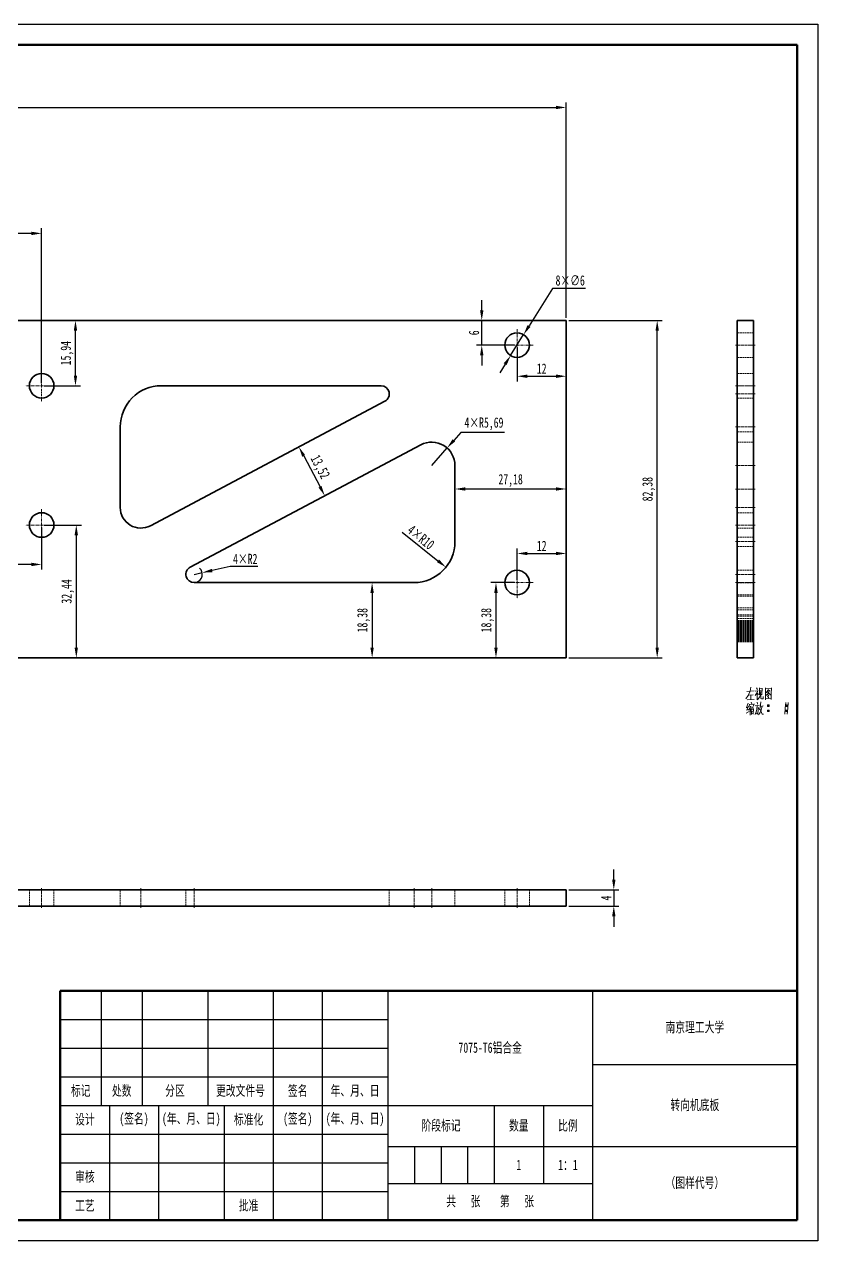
# Model space of a CAD drawing. Header units: millimetres. Extents: x 1050 to 2021, y 766 to 1186.
# Drawn here: x 1276.3 to 1470, y 765.6 to 1062.6 of the extents above; entities that cross this region are included whole.
import ezdxf

# ---------------------------------------------------------------- set-up
doc = ezdxf.new("R2010")
doc.units = ezdxf.units.MM
doc.header["$LTSCALE"] = 0.3
for name, pattern in [('CENTER', [50.8, 31.75, -6.35, 6.35, -6.35]), ('DASHDOT', [18.5, 12, -3, 0.5, -3]), ('DASHED', [19.05, 12.7, -6.35])]:
    doc.linetypes.add(name, pattern=pattern)
for name, color, linetype, lineweight in [('尺寸线', 3, 'Continuous', 25), ('粗实线', 7, 'Continuous', 50), ('细实线', 7, 'Continuous', 25), ('细文本', 7, 'Continuous', 25), ('细点画线', 1, 'CENTER', 25), ('虚线', 2, 'DASHED', 25)]:
    doc.layers.add(name, color=color, linetype=linetype, lineweight=lineweight)
doc.styles.add('NUT Standard', font='simfang.ttf', dxfattribs={"width": 0.7, "height": 2.5})
doc.dimstyles.new('NUT Standard', dxfattribs={"dimtxt": 2.5, "dimasz": 2.5, "dimexe": 1.25, "dimexo": 0.625, "dimtad": 1, "dimtoh": 1, "dimtxsty": 'NUT Standard', "dimcen": 2.5, "dimadec": 0, "dimazin": 0, "dimtfac": 1, "dimtmove": 0, "dimatfit": 3, "dimfxl": 1, "dimarcsym": 0})

# ---------------------------------------------------------------- blocks, each defined once
blk = doc.blocks.new('*D5')
at = {"layer": 'Defpoints', "color": 0, "transparency": 16777216}
for p in [(1398.21, 986.85), (1395.04, 981.76)]:
    blk.add_point(p, dxfattribs=at)
at = {"layer": '尺寸线', "color": 0, "lineweight": -2, "transparency": 16777216}
for p, q in [((1405.23, 998.11), (1399.54, 988.97)), ((1413.31, 998.11), (1405.23, 998.11)), ((1395.04, 981.76), (1398.21, 986.85)), ((1393.71, 979.64), (1392.39, 977.51))]:
    blk.add_line(p, q, dxfattribs=at)
at = {"layer": '尺寸线', "color": 0, "transparency": 16777216}
for points in [[(1399.18, 989.19), (1399.89, 988.75), (1398.21, 986.85)], [(1393.36, 979.86), (1394.07, 979.42), (1395.04, 981.76)]]:
    blk.add_solid(points, dxfattribs=at)
at = {"layer": '尺寸线', "color": 0, "transparency": 16777216, "insert": (1409.59, 1000.07), "char_height": 2.5, "attachment_point": 5, "style": 'NUT Standard'}
blk.add_mtext('8×∅6', dxfattribs=at)
blk = doc.blocks.new('*D6')
at = {"layer": 'Defpoints', "color": 0, "transparency": 16777216}
for p in [(1396.63, 984.3), (1408.63, 984.3), (1408.63, 976.69)]:
    blk.add_point(p, dxfattribs=at)
at = {"layer": '尺寸线', "color": 0, "lineweight": -2, "transparency": 16777216}
for p, q in [((1396.63, 983.68), (1396.63, 975.44)), ((1408.63, 983.68), (1408.63, 975.44)), ((1399.13, 976.69), (1406.13, 976.69))]:
    blk.add_line(p, q, dxfattribs=at)
at = {"layer": '尺寸线', "color": 0, "transparency": 16777216}
for points in [[(1399.13, 977.11), (1399.13, 976.28), (1396.63, 976.69)], [(1406.13, 977.11), (1406.13, 976.28), (1408.63, 976.69)]]:
    blk.add_solid(points, dxfattribs=at)
at = {"layer": '尺寸线', "color": 0, "transparency": 16777216, "insert": (1402.63, 978.57), "char_height": 2.5, "attachment_point": 5, "style": 'NUT Standard'}
blk.add_mtext('12', dxfattribs=at)
blk = doc.blocks.new('*D7')
at = {"layer": 'Defpoints', "color": 0, "transparency": 16777216}
for p in [(1387.99, 990.3), (1396.63, 990.3), (1396.63, 984.3)]:
    blk.add_point(p, dxfattribs=at)
at = {"layer": '尺寸线', "color": 0, "lineweight": -2, "transparency": 16777216}
for p, q in [((1387.99, 992.8), (1387.99, 995.3)), ((1396, 990.3), (1386.74, 990.3)), ((1387.99, 984.3), (1387.99, 990.3)), ((1396, 984.3), (1386.74, 984.3)), ((1387.99, 981.8), (1387.99, 979.3))]:
    blk.add_line(p, q, dxfattribs=at)
at = {"layer": '尺寸线', "color": 0, "transparency": 16777216}
for points in [[(1387.57, 992.8), (1388.4, 992.8), (1387.99, 990.3)], [(1387.57, 981.8), (1388.4, 981.8), (1387.99, 984.3)]]:
    blk.add_solid(points, dxfattribs=at)
at = {"layer": '尺寸线', "color": 0, "transparency": 16777216, "insert": (1386.1, 987.3), "char_height": 2.5, "attachment_point": 5, "rotation": 90, "style": 'NUT Standard'}
blk.add_mtext('6', dxfattribs=at)
blk = doc.blocks.new('*D8')
at = {"layer": 'Defpoints', "color": 0, "transparency": 16777216}
for p in [(1408.63, 933.42), (1396.63, 926.3), (1408.63, 926.3)]:
    blk.add_point(p, dxfattribs=at)
at = {"layer": '尺寸线', "color": 0, "lineweight": -2, "transparency": 16777216}
for p, q in [((1396.63, 926.93), (1396.63, 934.67)), ((1399.13, 933.42), (1406.13, 933.42)), ((1408.63, 926.93), (1408.63, 934.67))]:
    blk.add_line(p, q, dxfattribs=at)
at = {"layer": '尺寸线', "color": 0, "transparency": 16777216}
for points in [[(1399.13, 933.83), (1399.13, 933), (1396.63, 933.42)], [(1406.13, 933.83), (1406.13, 933), (1408.63, 933.42)]]:
    blk.add_solid(points, dxfattribs=at)
at = {"layer": '尺寸线', "color": 0, "transparency": 16777216, "insert": (1402.63, 935.29), "char_height": 2.5, "attachment_point": 5, "style": 'NUT Standard'}
blk.add_mtext('12', dxfattribs=at)
blk = doc.blocks.new('*D9')
at = {"layer": 'Defpoints', "color": 0, "transparency": 16777216}
for p in [(1396.63, 926.3), (1391.46, 907.93), (1396.63, 907.93)]:
    blk.add_point(p, dxfattribs=at)
at = {"layer": '尺寸线', "color": 0, "lineweight": -2, "transparency": 16777216}
for p, q in [((1396, 926.3), (1390.21, 926.3)), ((1391.46, 923.8), (1391.46, 910.43)), ((1396, 907.93), (1390.21, 907.93))]:
    blk.add_line(p, q, dxfattribs=at)
at = {"layer": '尺寸线', "color": 0, "transparency": 16777216}
for points in [[(1391.04, 923.8), (1391.88, 923.8), (1391.46, 926.3)], [(1391.04, 910.43), (1391.88, 910.43), (1391.46, 907.93)]]:
    blk.add_solid(points, dxfattribs=at)
at = {"layer": '尺寸线', "color": 0, "transparency": 16777216, "insert": (1389.39, 917.12), "char_height": 2.5, "attachment_point": 5, "rotation": 90, "style": 'NUT Standard'}
blk.add_mtext('18,38', dxfattribs=at)
blk = doc.blocks.new('*D12')
at = {"layer": 'Defpoints', "color": 0, "transparency": 16777216}
for p in [(1371.45, 936.3), (1379.25, 930.05)]:
    blk.add_point(p, dxfattribs=at)
at = {"layer": '尺寸线', "color": 0, "lineweight": -2, "transparency": 16777216}
blk.add_line((1368.55, 938.62), (1377.3, 931.61), dxfattribs=at)
at = {"layer": '尺寸线', "color": 0, "transparency": 16777216}
blk.add_solid([(1377.56, 931.94), (1377.04, 931.29), (1379.25, 930.05)], dxfattribs=at)
at = {"layer": '尺寸线', "color": 0, "transparency": 16777216, "insert": (1373.13, 937.37), "char_height": 2.5, "attachment_point": 5, "rotation": 321.2847, "style": 'NUT Standard'}
blk.add_mtext('4×R10', dxfattribs=at)
blk = doc.blocks.new('*D13')
at = {"layer": 'Defpoints', "color": 0, "transparency": 16777216}
for p in [(1379.52, 959.17), (1375.76, 954.9)]:
    blk.add_point(p, dxfattribs=at)
at = {"layer": '尺寸线', "color": 0, "lineweight": -2, "transparency": 16777216}
for p, q in [((1382.9, 962.99), (1381.18, 961.04)), ((1393.53, 962.99), (1382.9, 962.99)), ((1375.76, 954.9), (1379.52, 959.17))]:
    blk.add_line(p, q, dxfattribs=at)
at = {"layer": '尺寸线', "color": 0, "transparency": 16777216}
blk.add_solid([(1380.87, 961.32), (1381.49, 960.77), (1379.52, 959.17)], dxfattribs=at)
at = {"layer": '尺寸线', "color": 0, "transparency": 16777216, "insert": (1388.53, 965.06), "char_height": 2.5, "attachment_point": 5, "style": 'NUT Standard'}
blk.add_mtext('4×R5,69', dxfattribs=at)
blk = doc.blocks.new('*D14')
at = {"layer": 'Defpoints', "color": 0, "transparency": 16777216}
for p in [(1317.74, 928.3), (1319.69, 928.73)]:
    blk.add_point(p, dxfattribs=at)
at = {"layer": '尺寸线', "color": 0, "lineweight": -2, "transparency": 16777216}
for p, q in [((1326.52, 930.22), (1322.13, 929.26)), ((1333.29, 930.22), (1326.52, 930.22)), ((1317.74, 928.3), (1319.69, 928.73))]:
    blk.add_line(p, q, dxfattribs=at)
blk.add_arc((1317.74, 928.3), 2, 287.9049, 48.1203, dxfattribs=at)
at = {"layer": '尺寸线', "color": 0, "transparency": 16777216}
blk.add_solid([(1322.04, 929.67), (1322.22, 928.85), (1319.69, 928.73)], dxfattribs=at)
at = {"layer": '尺寸线', "color": 0, "transparency": 16777216, "insert": (1330.22, 932.09), "char_height": 2.5, "attachment_point": 5, "style": 'NUT Standard'}
blk.add_mtext('4×R2', dxfattribs=at)
blk = doc.blocks.new('*D15')
at = {"layer": 'Defpoints', "color": 0, "transparency": 16777216}
for p in [(1337.51, 956.36), (1349.65, 947.5), (1343.84, 944.42)]:
    blk.add_point(p, dxfattribs=at)
at = {"layer": '尺寸线', "color": 0, "lineweight": -2, "transparency": 16777216}
for p, q in [((1338.06, 956.65), (1344.42, 960.03)), ((1344.49, 957.23), (1348.48, 949.7)), ((1344.4, 944.71), (1350.76, 948.08))]:
    blk.add_line(p, q, dxfattribs=at)
at = {"layer": '尺寸线', "color": 0, "transparency": 16777216}
for points in [[(1344.86, 957.43), (1344.12, 957.04), (1343.32, 959.44)], [(1348.85, 949.9), (1348.11, 949.51), (1349.65, 947.5)]]:
    blk.add_solid(points, dxfattribs=at)
at = {"layer": '尺寸线', "color": 0, "transparency": 16777216, "insert": (1348.31, 954.44), "char_height": 2.5, "attachment_point": 5, "rotation": 297.9442, "style": 'NUT Standard'}
blk.add_mtext('13,52', dxfattribs=at)
blk = doc.blocks.new('*D22')
at = {"layer": 'Defpoints', "color": 0, "transparency": 16777216}
for p in [(1347.12, 926.3), (1347.12, 907.93), (1361.21, 907.93)]:
    blk.add_point(p, dxfattribs=at)
at = {"layer": '尺寸线', "color": 0, "lineweight": -2, "transparency": 16777216}
for p, q in [((1347.74, 926.3), (1362.46, 926.3)), ((1361.21, 923.8), (1361.21, 910.43)), ((1347.74, 907.93), (1362.46, 907.93))]:
    blk.add_line(p, q, dxfattribs=at)
at = {"layer": '尺寸线', "color": 0, "transparency": 16777216}
for points in [[(1360.79, 923.8), (1361.62, 923.8), (1361.21, 926.3)], [(1360.79, 910.43), (1361.62, 910.43), (1361.21, 907.93)]]:
    blk.add_solid(points, dxfattribs=at)
at = {"layer": '尺寸线', "color": 0, "transparency": 16777216, "insert": (1359.14, 917.12), "char_height": 2.5, "attachment_point": 5, "rotation": 90, "style": 'NUT Standard'}
blk.add_mtext('18,38', dxfattribs=at)
blk = doc.blocks.new('*D23')
at = {"layer": 'Defpoints', "color": 0, "transparency": 16777216}
for p in [(1408.63, 949.16), (1381.45, 944.4), (1408.63, 944.4)]:
    blk.add_point(p, dxfattribs=at)
at = {"layer": '尺寸线', "color": 0, "lineweight": -2, "transparency": 16777216}
for p, q in [((1381.45, 945.03), (1381.45, 950.41)), ((1408.63, 945.03), (1408.63, 950.41)), ((1383.95, 949.16), (1406.13, 949.16))]:
    blk.add_line(p, q, dxfattribs=at)
at = {"layer": '尺寸线', "color": 0, "transparency": 16777216}
for points in [[(1383.95, 949.58), (1383.95, 948.75), (1381.45, 949.16)], [(1406.13, 949.58), (1406.13, 948.75), (1408.63, 949.16)]]:
    blk.add_solid(points, dxfattribs=at)
at = {"layer": '尺寸线', "color": 0, "transparency": 16777216, "insert": (1395.04, 951.23), "char_height": 2.5, "attachment_point": 5, "style": 'NUT Standard'}
blk.add_mtext('27,18', dxfattribs=at)
blk = doc.blocks.new('*D31')
at = {"layer": 'Defpoints', "color": 0, "transparency": 16777216}
for p in [(1248.63, 1011.57), (1248.63, 974.36), (1280.49, 974.36)]:
    blk.add_point(p, dxfattribs=at)
at = {"layer": '尺寸线', "color": 0, "lineweight": -2, "transparency": 16777216}
for p, q in [((1248.63, 974.99), (1248.63, 1012.82)), ((1280.49, 974.99), (1280.49, 1012.82)), ((1277.99, 1011.57), (1251.13, 1011.57))]:
    blk.add_line(p, q, dxfattribs=at)
at = {"layer": '尺寸线', "color": 0, "transparency": 16777216}
for points in [[(1251.13, 1011.98), (1251.13, 1011.15), (1248.63, 1011.57)], [(1277.99, 1011.98), (1277.99, 1011.15), (1280.49, 1011.57)]]:
    blk.add_solid(points, dxfattribs=at)
at = {"layer": '尺寸线', "color": 0, "transparency": 16777216, "insert": (1263.2, 1013.63), "char_height": 2.5, "attachment_point": 5, "style": 'NUT Standard'}
blk.add_mtext('31,86', dxfattribs=at)
blk = doc.blocks.new('*D32')
at = {"layer": 'Defpoints', "color": 0, "transparency": 16777216}
for p in [(1280.49, 990.3), (1288.75, 990.3), (1280.49, 974.36)]:
    blk.add_point(p, dxfattribs=at)
at = {"layer": '尺寸线', "color": 0, "lineweight": -2, "transparency": 16777216}
for p, q in [((1281.11, 990.3), (1290, 990.3)), ((1288.75, 976.86), (1288.75, 987.8)), ((1281.11, 974.36), (1290, 974.36))]:
    blk.add_line(p, q, dxfattribs=at)
at = {"layer": '尺寸线', "color": 0, "transparency": 16777216}
for points in [[(1288.34, 987.8), (1289.17, 987.8), (1288.75, 990.3)], [(1288.34, 976.86), (1289.17, 976.86), (1288.75, 974.36)]]:
    blk.add_solid(points, dxfattribs=at)
at = {"layer": '尺寸线', "color": 0, "transparency": 16777216, "insert": (1286.69, 982.33), "char_height": 2.5, "attachment_point": 5, "rotation": 90, "style": 'NUT Standard'}
blk.add_mtext('15,94', dxfattribs=at)
blk = doc.blocks.new('*D33')
at = {"layer": 'Defpoints', "color": 0, "transparency": 16777216}
for p in [(1280.49, 940.36), (1280.49, 907.93), (1288.95, 907.93)]:
    blk.add_point(p, dxfattribs=at)
at = {"layer": '尺寸线', "color": 0, "lineweight": -2, "transparency": 16777216}
for p, q in [((1281.11, 940.36), (1290.2, 940.36)), ((1288.95, 937.86), (1288.95, 910.43)), ((1281.11, 907.93), (1290.2, 907.93))]:
    blk.add_line(p, q, dxfattribs=at)
at = {"layer": '尺寸线', "color": 0, "transparency": 16777216}
for points in [[(1288.53, 937.86), (1289.36, 937.86), (1288.95, 940.36)], [(1288.53, 910.43), (1289.36, 910.43), (1288.95, 907.93)]]:
    blk.add_solid(points, dxfattribs=at)
at = {"layer": '尺寸线', "color": 0, "transparency": 16777216, "insert": (1286.88, 924.15), "char_height": 2.5, "attachment_point": 5, "rotation": 90, "style": 'NUT Standard'}
blk.add_mtext('32,44', dxfattribs=at)
blk = doc.blocks.new('*D34')
at = {"layer": 'Defpoints', "color": 0, "transparency": 16777216}
for p in [(1248.63, 940.36), (1280.49, 940.36), (1248.63, 930.74)]:
    blk.add_point(p, dxfattribs=at)
at = {"layer": '尺寸线', "color": 0, "lineweight": -2, "transparency": 16777216}
for p, q in [((1248.63, 939.74), (1248.63, 929.49)), ((1280.49, 939.74), (1280.49, 929.49)), ((1277.99, 930.74), (1251.13, 930.74))]:
    blk.add_line(p, q, dxfattribs=at)
at = {"layer": '尺寸线', "color": 0, "transparency": 16777216}
for points in [[(1251.13, 931.16), (1251.13, 930.32), (1248.63, 930.74)], [(1277.99, 931.16), (1277.99, 930.32), (1280.49, 930.74)]]:
    blk.add_solid(points, dxfattribs=at)
at = {"layer": '尺寸线', "color": 0, "transparency": 16777216, "insert": (1264.56, 932.81), "char_height": 2.5, "attachment_point": 5, "style": 'NUT Standard'}
blk.add_mtext('31,86', dxfattribs=at)
blk = doc.blocks.new('*D36')
at = {"layer": 'Defpoints', "color": 0, "transparency": 16777216}
for p in [(1408.63, 851.28), (1408.63, 847.28), (1420.24, 847.28)]:
    blk.add_point(p, dxfattribs=at)
at = {"layer": '尺寸线', "color": 0, "lineweight": -2, "transparency": 16777216}
for p, q in [((1420.24, 853.78), (1420.24, 856.28)), ((1409.25, 851.28), (1421.49, 851.28)), ((1420.24, 851.28), (1420.24, 847.28)), ((1409.25, 847.28), (1421.49, 847.28)), ((1420.24, 844.78), (1420.24, 842.28))]:
    blk.add_line(p, q, dxfattribs=at)
at = {"layer": '尺寸线', "color": 0, "transparency": 16777216}
for points in [[(1419.83, 853.78), (1420.66, 853.78), (1420.24, 851.28)], [(1419.83, 844.78), (1420.66, 844.78), (1420.24, 847.28)]]:
    blk.add_solid(points, dxfattribs=at)
at = {"layer": '尺寸线', "color": 0, "transparency": 16777216, "insert": (1418.37, 849.28), "char_height": 2.5, "attachment_point": 5, "rotation": 90, "style": 'NUT Standard'}
blk.add_mtext('4', dxfattribs=at)
blk = doc.blocks.new('*D37')
at = {"layer": 'Defpoints', "color": 0, "transparency": 16777216}
for p in [(1408.63, 990.3), (1430.84, 990.3), (1408.63, 907.93)]:
    blk.add_point(p, dxfattribs=at)
at = {"layer": '尺寸线', "color": 0, "lineweight": -2, "transparency": 16777216}
for p, q in [((1409.25, 990.3), (1432.09, 990.3)), ((1430.84, 910.43), (1430.84, 987.8)), ((1409.25, 907.93), (1432.09, 907.93))]:
    blk.add_line(p, q, dxfattribs=at)
at = {"layer": '尺寸线', "color": 0, "transparency": 16777216}
for points in [[(1430.43, 987.8), (1431.26, 987.8), (1430.84, 990.3)], [(1430.43, 910.43), (1431.26, 910.43), (1430.84, 907.93)]]:
    blk.add_solid(points, dxfattribs=at)
at = {"layer": '尺寸线', "color": 0, "transparency": 16777216, "insert": (1428.78, 949.12), "char_height": 2.5, "attachment_point": 5, "rotation": 90, "style": 'NUT Standard'}
blk.add_mtext('82,38', dxfattribs=at)
blk = doc.blocks.new('*D38')
at = {"layer": 'Defpoints', "color": 0, "transparency": 16777216}
for p in [(1408.63, 1042.32), (1088.63, 990.3), (1408.63, 990.3)]:
    blk.add_point(p, dxfattribs=at)
at = {"layer": '尺寸线', "color": 0, "lineweight": -2, "transparency": 16777216}
for p, q in [((1088.63, 990.93), (1088.63, 1043.57)), ((1408.63, 990.93), (1408.63, 1043.57)), ((1091.13, 1042.32), (1406.13, 1042.32))]:
    blk.add_line(p, q, dxfattribs=at)
at = {"layer": '尺寸线', "color": 0, "transparency": 16777216}
for points in [[(1091.13, 1042.73), (1091.13, 1041.9), (1088.63, 1042.32)], [(1406.13, 1042.73), (1406.13, 1041.9), (1408.63, 1042.32)]]:
    blk.add_solid(points, dxfattribs=at)
at = {"layer": '尺寸线', "color": 0, "transparency": 16777216, "insert": (1248.63, 1044.21), "char_height": 2.5, "attachment_point": 5, "style": 'NUT Standard'}
blk.add_mtext('320', dxfattribs=at)

msp = doc.modelspace()

# ---------------------------------------------------------------- linework, layer by layer
for p, q in [((1050.042, 1062.619), (1470.042, 1062.619)), ((1470.042, 1062.619), (1470.042, 765.619)), ((1470.042, 765.619), (1050.042, 765.619))]:
    msp.add_line(p, q)
at = {"color": 7, "lineweight": 35}
for p, q in [((1088.625, 990.303), (1408.625, 990.303)), ((1408.625, 990.303), (1408.625, 907.928)), ((1450.368, 907.928), (1450.368, 990.303)), ((1454.368, 990.303), (1450.368, 990.303)), ((1454.368, 907.928), (1454.368, 990.303)), ((1363.411, 974.364), (1309.698, 974.364)), ((1364.348, 970.597), (1307.041, 940.198)), ((1299.698, 944.615), (1299.698, 964.364)), ((1316.799, 930.069), (1373.089, 959.929)), ((1381.449, 954.901), (1381.449, 936.303)), ((1317.736, 926.303), (1371.449, 926.303)), ((1408.625, 907.928), (1088.625, 907.928)), ((1454.368, 907.928), (1450.368, 907.928)), ((1088.625, 851.282), (1408.625, 851.282)), ((1408.625, 847.282), (1408.625, 851.282)), ((1088.625, 847.282), (1408.625, 847.282))]:
    msp.add_line(p, q, dxfattribs=at)
at = {"color": 7, "linetype": 'DASHED', "lineweight": 13, "ltscale": 0.1}
msp.add_line((1454.368, 929.303), (1450.368, 929.303), dxfattribs=at)
at = {"color": 7, "lineweight": 13}
for points in [[(1453.733, 900.753), (1453.523, 899.808)], [(1455.413, 899.983), (1455.238, 899.493), (1454.748, 898.758)], [(1455.063, 900.648), (1455.343, 900.228)], [(1455.833, 900.613), (1455.833, 898.933)], [(1456.498, 900.438), (1455.833, 900.368)], [(1456.148, 900.018), (1456.043, 898.968)], [(1456.428, 898.863), (1456.498, 900.543)], [(1457.268, 900.648), (1457.268, 899.178), (1457.268, 897.673)], [(1457.268, 900.613), (1457.268, 899.213), (1457.268, 897.813)], [(1458.738, 900.473), (1457.268, 900.333)], [(1458.038, 900.193), (1457.478, 899.388)], [(1457.828, 899.843), (1458.283, 899.913)], [(1458.038, 899.423), (1458.388, 900.053)], [(1458.703, 897.848), (1458.703, 899.213), (1458.738, 900.613)], [(1453.068, 898.758), (1452.508, 897.883)], [(1452.718, 899.738), (1454.538, 899.878)], [(1452.823, 897.638), (1454.538, 897.743)], [(1453.523, 899.808), (1453.068, 898.758)], [(1453.208, 898.828), (1454.293, 898.933)], [(1453.733, 898.863), (1453.698, 897.673)], [(1453.803, 897.078), (1453.978, 896.693)], [(1454.783, 899.773), (1455.343, 899.843)], [(1455.238, 899.493), (1455.238, 897.708)], [(1455.238, 899.318), (1455.553, 899.003)], [(1455.273, 897.148), (1455.378, 896.588)], [(1455.343, 897.708), (1455.623, 897.988)], [(1455.623, 897.988), (1455.868, 898.338)], [(1456.043, 898.968), (1455.868, 898.338)], [(1456.183, 897.183), (1456.113, 896.448)], [(1456.183, 897.988), (1456.183, 899.073)], [(1456.323, 897.883), (1456.183, 897.988)], [(1456.743, 897.883), (1456.323, 897.883)], [(1456.743, 898.513), (1456.743, 897.883)], [(1457.268, 897.918), (1458.633, 898.023)], [(1457.338, 898.723), (1457.828, 899.143)], [(1457.793, 899.633), (1458.493, 898.898)], [(1457.793, 898.548), (1458.143, 898.163)], [(1457.828, 899.143), (1458.038, 899.423)], [(1457.898, 898.933), (1458.143, 898.653)], [(1458.493, 898.898), (1458.668, 898.933)], [(1458.703, 897.743), (1458.703, 897.848), (1458.633, 898.023)], [(1462.238, 897.008), (1462.133, 895.608), (1462.028, 894.208)], [(1462.833, 897.008), (1462.728, 895.608), (1462.623, 894.208)], [(1452.578, 894.453), (1453.278, 894.838)], [(1453.033, 895.888), (1452.613, 895.748)], [(1453.103, 896.903), (1452.648, 895.818)], [(1452.683, 895.118), (1453.208, 895.293)], [(1453.173, 896.133), (1452.718, 895.118)], [(1453.488, 895.608), (1453.173, 895.118)], [(1453.418, 896.588), (1453.313, 896.028)], [(1453.418, 896.448), (1454.468, 896.588)], [(1453.663, 896.168), (1453.488, 895.608)], [(1453.523, 895.678), (1453.523, 893.963)], [(1453.733, 895.888), (1454.433, 895.993)], [(1453.803, 895.468), (1453.838, 894.068)], [(1453.803, 895.363), (1454.328, 895.433)], [(1453.838, 894.803), (1454.223, 894.873)], [(1454.293, 894.313), (1453.873, 894.243)], [(1454.048, 895.923), (1453.978, 895.363)], [(1454.363, 895.538), (1454.293, 894.138)], [(1454.503, 896.693), (1454.363, 896.238)], [(1455.273, 896.308), (1455.168, 895.398), (1455.063, 894.978), (1454.748, 894.103)], [(1454.783, 896.238), (1455.833, 896.378)], [(1455.588, 895.818), (1455.483, 894.978), (1455.343, 894.138), (1455.133, 894.418)], [(1455.203, 895.643), (1455.588, 895.713)], [(1455.973, 894.558), (1455.588, 894.033)], [(1455.973, 895.818), (1455.798, 895.258)], [(1455.903, 895.573), (1456.463, 894.138)], [(1456.113, 896.448), (1455.973, 895.818)], [(1456.253, 895.188), (1455.973, 894.558)], [(1456.043, 896.063), (1456.743, 896.203)], [(1456.463, 896.133), (1456.253, 895.188)], [(1456.463, 894.138), (1456.778, 894.138)], [(1457.793, 896.273), (1458.178, 896.273)], [(1457.793, 895.013), (1458.178, 895.013)], [(1457.828, 896.378), (1458.143, 896.378)], [(1457.828, 896.133), (1458.143, 896.133)], [(1457.828, 895.118), (1458.143, 895.118)], [(1457.828, 894.873), (1458.143, 894.873)], [(1462.238, 896.273), (1462.623, 896.273)], [(1462.238, 895.013), (1462.623, 895.013)], [(1462.273, 896.378), (1462.588, 896.378)], [(1462.273, 896.133), (1462.588, 896.133)], [(1462.273, 895.118), (1462.588, 895.118)], [(1462.273, 894.873), (1462.588, 894.873)]]:
    msp.add_lwpolyline(points, dxfattribs=at)
for points in [[(1457.898, 896.063), (1458.073, 896.063), (1458.178, 896.168), (1458.178, 896.343), (1458.073, 896.448), (1457.898, 896.448), (1457.793, 896.343), (1457.793, 896.168)], [(1457.898, 894.803), (1458.073, 894.803), (1458.178, 894.908), (1458.178, 895.083), (1458.073, 895.188), (1457.898, 895.188), (1457.793, 895.083), (1457.793, 894.908)], [(1462.343, 896.063), (1462.518, 896.063), (1462.623, 896.168), (1462.623, 896.343), (1462.518, 896.448), (1462.343, 896.448), (1462.238, 896.343), (1462.238, 896.168)], [(1462.343, 894.803), (1462.518, 894.803), (1462.623, 894.908), (1462.623, 895.083), (1462.518, 895.188), (1462.343, 895.188), (1462.238, 895.083), (1462.238, 894.908)]]:
    msp.add_lwpolyline(points, close=True, dxfattribs=at)
at = {"color": 7, "lineweight": 35}
for centre in [(1396.625, 984.303), (1280.489, 974.364), (1280.489, 940.364), (1396.625, 926.303)]:
    msp.add_circle(centre, 3, dxfattribs=at)
for centre, radius, start, end in [((1309.698, 964.364), 10, 90, 180.00001), ((1363.411, 972.364), 2, 297.94417, 90), ((1375.757, 954.901), 5.692, 0, 117.94417), ((1304.698, 944.615), 5, 180.00001, 297.94417), ((1371.449, 936.303), 10, 270, 0), ((1317.736, 928.303), 2, 117.94417, 270)]:
    msp.add_arc(centre, radius, start, end, dxfattribs=at)
at = {"layer": '粗实线'}
for p, q in [((1075.042, 1057.619), (1465.042, 1057.619)), ((1465.042, 1057.619), (1465.042, 770.619)), ((1285.042, 826.619), (1465.042, 826.619)), ((1285.042, 770.619), (1285.042, 826.619)), ((1465.042, 770.619), (1075.042, 770.619)), ((1285.042, 770.619), (1465.042, 770.619))]:
    msp.add_line(p, q, dxfattribs=at)
at = {"layer": '细实线'}
for p, q in [((1295.042, 826.619), (1295.042, 798.619)), ((1305.042, 826.619), (1305.042, 798.619)), ((1321.042, 826.619), (1321.042, 798.619)), ((1337.042, 826.619), (1337.042, 798.619)), ((1349.042, 826.619), (1349.042, 798.619)), ((1365.042, 826.619), (1365.042, 770.619)), ((1415.042, 826.619), (1415.042, 770.619)), ((1285.042, 819.619), (1365.042, 819.619)), ((1285.042, 812.619), (1365.042, 812.619)), ((1415.042, 808.619), (1465.042, 808.619)), ((1285.042, 805.619), (1365.042, 805.619)), ((1285.042, 798.619), (1415.042, 798.619)), ((1297.042, 798.619), (1297.042, 770.619)), ((1309.042, 798.619), (1309.042, 770.619)), ((1325.042, 798.619), (1325.042, 770.619)), ((1337.042, 798.619), (1337.042, 770.619)), ((1349.042, 798.619), (1349.042, 770.619)), ((1391.042, 798.619), (1391.042, 779.619)), ((1403.042, 798.619), (1403.042, 779.619)), ((1285.042, 791.619), (1365.042, 791.619)), ((1365.042, 788.619), (1465.042, 788.619)), ((1371.542, 788.619), (1371.542, 779.619)), ((1378.042, 788.619), (1378.042, 779.619)), ((1384.542, 788.619), (1384.542, 779.619)), ((1285.042, 784.619), (1365.042, 784.619)), ((1365.042, 779.619), (1415.042, 779.619)), ((1285.042, 777.619), (1365.042, 777.619))]:
    msp.add_line(p, q, dxfattribs=at)
at = {"layer": '细点画线', "linetype": 'DASHDOT', "lineweight": 13, "ltscale": 0.195}
for p, q in [((1396.625, 988.203), (1396.625, 980.403)), ((1400.525, 984.303), (1392.725, 984.303)), ((1280.489, 978.264), (1280.489, 970.464)), ((1284.389, 974.364), (1276.589, 974.364)), ((1280.489, 944.264), (1280.489, 936.464)), ((1284.389, 940.364), (1276.589, 940.364)), ((1396.625, 930.203), (1396.625, 922.403)), ((1400.525, 926.303), (1392.725, 926.303))]:
    msp.add_line(p, q, dxfattribs=at)
at = {"layer": '细点画线', "linetype": 'DASHDOT', "lineweight": 13, "ltscale": 0.12}
for p, q in [((1449.968, 984.303), (1454.768, 984.303)), ((1449.968, 974.364), (1454.768, 974.364)), ((1449.968, 972.364), (1454.768, 972.364)), ((1449.968, 964.364), (1454.768, 964.364)), ((1449.968, 954.901), (1454.768, 954.901)), ((1449.968, 949.115), (1454.768, 949.115)), ((1449.968, 944.615), (1454.768, 944.615)), ((1449.968, 940.364), (1454.768, 940.364)), ((1449.968, 936.303), (1454.768, 936.303)), ((1449.968, 928.303), (1454.768, 928.303)), ((1449.968, 926.303), (1454.768, 926.303))]:
    msp.add_line(p, q, dxfattribs=at)
at = {"layer": '细点画线', "linetype": 'DASHDOT', "lineweight": 13, "ltscale": 0.120015}
for p, q in [((1280.489, 851.682), (1280.489, 846.881)), ((1304.698, 851.682), (1304.698, 846.881)), ((1317.736, 851.682), (1317.736, 846.881)), ((1371.449, 851.682), (1371.449, 846.881)), ((1375.757, 851.682), (1375.757, 846.881)), ((1396.625, 851.682), (1396.625, 846.881))]:
    msp.add_line(p, q, dxfattribs=at)
at = {"layer": '虚线', "linetype": 'DASHED', "lineweight": 13, "ltscale": 0.1}
for p, q in [((1454.368, 987.303), (1450.368, 987.303)), ((1454.368, 987.303), (1450.368, 987.303)), ((1454.368, 981.303), (1450.368, 981.303)), ((1454.368, 981.303), (1450.368, 981.303)), ((1454.368, 977.364), (1450.368, 977.364)), ((1454.368, 977.364), (1450.368, 977.364)), ((1454.368, 974.364), (1450.368, 974.364)), ((1454.368, 971.364), (1450.368, 971.364)), ((1454.368, 971.364), (1450.368, 971.364)), ((1454.368, 963.115), (1450.368, 963.115)), ((1450.368, 960.593), (1454.368, 960.593)), ((1450.368, 960.593), (1454.368, 960.593)), ((1454.368, 943.364), (1450.368, 943.364)), ((1454.368, 943.364), (1450.368, 943.364)), ((1450.368, 939.615), (1454.368, 939.615)), ((1450.368, 939.615), (1454.368, 939.615)), ((1454.368, 937.364), (1450.368, 937.364)), ((1454.368, 937.364), (1450.368, 937.364)), ((1454.368, 935.115), (1450.368, 935.115)), ((1454.368, 929.303), (1450.368, 929.303)), ((1454.368, 926.303), (1450.368, 926.303)), ((1454.368, 926.213), (1450.368, 926.213)), ((1454.368, 923.303), (1450.368, 923.303)), ((1454.368, 923.303), (1450.368, 923.303)), ((1454.368, 923.015), (1450.368, 923.015)), ((1454.368, 920.162), (1450.368, 920.162)), ((1454.368, 919.648), (1450.368, 919.648)), ((1454.368, 918.422), (1450.368, 918.422)), ((1454.368, 918.138), (1450.368, 918.138)), ((1454.368, 917.52), (1450.368, 917.52)), ((1454.368, 917.027), (1450.368, 917.027)), ((1454.368, 916.919), (1450.368, 916.919)), ((1454.368, 916.659), (1450.368, 916.659)), ((1454.368, 916.471), (1450.368, 916.471)), ((1454.368, 916.356), (1450.368, 916.356)), ((1454.368, 916.354), (1450.368, 916.354)), ((1454.368, 916.323), (1450.368, 916.323)), ((1454.368, 916.306), (1450.368, 916.306)), ((1454.368, 916.22), (1450.368, 916.22)), ((1454.368, 916.182), (1450.368, 916.182)), ((1454.368, 916.09), (1450.368, 916.09)), ((1454.368, 916.047), (1450.368, 916.047)), ((1454.368, 915.968), (1450.368, 915.968)), ((1454.368, 915.966), (1450.368, 915.966)), ((1454.368, 915.919), (1450.368, 915.919)), ((1454.368, 915.848), (1450.368, 915.848)), ((1454.368, 915.825), (1450.368, 915.825)), ((1454.368, 915.797), (1450.368, 915.797)), ((1454.368, 915.736), (1450.368, 915.736)), ((1454.368, 915.682), (1450.368, 915.682)), ((1454.368, 915.644), (1450.368, 915.644)), ((1454.368, 915.629), (1450.368, 915.629)), ((1454.368, 915.573), (1450.368, 915.573)), ((1454.368, 915.528), (1450.368, 915.528)), ((1454.368, 915.471), (1450.368, 915.471)), ((1454.368, 915.433), (1450.368, 915.433)), ((1454.368, 915.375), (1450.368, 915.375)), ((1454.368, 915.343), (1450.368, 915.343)), ((1454.368, 915.336), (1450.368, 915.336)), ((1454.368, 915.332), (1450.368, 915.332)), ((1454.368, 915.286), (1450.368, 915.286)), ((1454.368, 915.26), (1450.368, 915.26)), ((1454.368, 915.204), (1450.368, 915.204)), ((1454.368, 915.183), (1450.368, 915.183)), ((1454.368, 915.131), (1450.368, 915.131)), ((1454.368, 915.114), (1450.368, 915.114)), ((1454.368, 915.067), (1450.368, 915.067)), ((1454.368, 915.054), (1450.368, 915.054)), ((1454.368, 915.042), (1450.368, 915.042)), ((1454.368, 915.011), (1450.368, 915.011)), ((1454.368, 915.001), (1450.368, 915.001)), ((1454.368, 914.963), (1450.368, 914.963)), ((1454.368, 914.957), (1450.368, 914.957)), ((1454.368, 914.925), (1450.368, 914.925)), ((1454.368, 914.921), (1450.368, 914.921)), ((1454.368, 914.895), (1450.368, 914.895)), ((1454.368, 914.892), (1450.368, 914.892)), ((1454.368, 914.874), (1450.368, 914.874)), ((1454.368, 914.873), (1450.368, 914.873)), ((1454.368, 914.872), (1450.368, 914.872)), ((1454.368, 914.86), (1450.368, 914.86)), ((1454.368, 914.86), (1450.368, 914.86)), ((1454.368, 914.856), (1450.368, 914.856)), ((1454.368, 914.764), (1450.368, 914.764)), ((1454.368, 914.5), (1450.368, 914.5)), ((1454.368, 914.453), (1450.368, 914.453)), ((1454.368, 914.251), (1450.368, 914.251)), ((1454.368, 914.067), (1450.368, 914.067)), ((1454.368, 914.017), (1450.368, 914.017)), ((1454.368, 913.797), (1450.368, 913.797)), ((1454.368, 913.718), (1450.368, 913.718)), ((1454.368, 913.588), (1450.368, 913.588)), ((1454.368, 913.404), (1450.368, 913.404)), ((1454.368, 913.392), (1450.368, 913.392)), ((1454.368, 913.207), (1450.368, 913.207)), ((1454.368, 913.126), (1450.368, 913.126)), ((1454.368, 913.035), (1450.368, 913.035)), ((1454.368, 912.879), (1450.368, 912.879)), ((1454.368, 912.875), (1450.368, 912.875)), ((1454.368, 912.727), (1450.368, 912.727)), ((1454.368, 912.658), (1450.368, 912.658)), ((1454.368, 912.591), (1450.368, 912.591)), ((1454.368, 912.467), (1450.368, 912.467)), ((1454.368, 912.462), (1450.368, 912.462)), ((1454.368, 912.355), (1450.368, 912.355)), ((1454.368, 912.293), (1450.368, 912.293)), ((1454.368, 912.254), (1450.368, 912.254)), ((1454.368, 912.213), (1450.368, 912.213)), ((1454.368, 912.164), (1450.368, 912.164)), ((1454.368, 912.15), (1450.368, 912.15)), ((1454.368, 912.085), (1450.368, 912.085)), ((1454.368, 912.033), (1450.368, 912.033)), ((1454.368, 912.016), (1450.368, 912.016)), ((1454.368, 911.958), (1450.368, 911.958)), ((1454.368, 911.942), (1450.368, 911.942)), ((1454.368, 911.91), (1450.368, 911.91)), ((1454.368, 911.877), (1450.368, 911.877)), ((1454.368, 911.873), (1450.368, 911.873)), ((1454.368, 911.846), (1450.368, 911.846)), ((1454.368, 911.838), (1450.368, 911.838)), ((1454.368, 911.831), (1450.368, 911.831)), ((1454.368, 911.825), (1450.368, 911.825)), ((1277.489, 851.282), (1277.489, 847.282)), ((1277.489, 851.282), (1277.489, 847.282)), ((1283.489, 851.282), (1283.489, 847.282)), ((1283.489, 851.282), (1283.489, 847.282)), ((1299.698, 847.282), (1299.698, 851.282)), ((1315.736, 851.282), (1315.736, 847.282)), ((1365.411, 851.282), (1365.411, 847.282)), ((1381.449, 847.282), (1381.449, 851.282)), ((1393.625, 851.282), (1393.625, 847.282)), ((1393.625, 851.282), (1393.625, 847.282)), ((1399.625, 851.282), (1399.625, 847.282)), ((1399.625, 851.282), (1399.625, 847.282))]:
    msp.add_line(p, q, dxfattribs=at)

# ---------------------------------------------------------------- texts
at = {"layer": '粗实线', "char_height": 2.5, "attachment_point": 5, "style": 'NUT Standard'}
for s, insert in [('\\pxqc;{\\fFangSong|b0|i0|c134|p49;1}', (1397.042, 784.119)), ('\\pxqc;{\\fFangSong|b0|i0|c134|p49;1：1}', (1409.042, 784.119))]:
    msp.add_mtext_dynamic_manual_height_columns(s, width=12, gutter_width=12.5, heights=[0], dxfattribs=dict(at, insert=insert))
at = {"layer": '细文本', "char_height": 2.5, "attachment_point": 5, "style": 'NUT Standard'}
for s, insert, width in [('{\\fFangSong|b0|i0|c134|p49;南京理工大学}', (1440.042, 817.619), 50), ('7075-T6铝合金', (1390.042, 812.619), 50), ('标记', (1290.042, 802.119), 10), ('处数', (1300.042, 802.119), 10), ('分区', (1313.042, 802.119), 16), ('更改文件号', (1329.042, 802.119), 16), ('签名', (1343.042, 802.119), 12), ('年、月、日', (1357.042, 802.119), 16), ('转向机底板', (1440.042, 798.619), 50), ('设计', (1291.042, 795.119), 12), ('(签名)', (1303.042, 795.119), 12), ('(年、月、日)', (1317.042, 795.119), 16), ('标准化', (1331.042, 795.119), 12), ('(签名)', (1343.042, 795.119), 12), ('(年、月、日)', (1357.042, 795.119), 16), ('阶段标记', (1378.042, 793.619), 26), ('数量', (1397.042, 793.619), 12), ('比例', (1409.042, 793.619), 12), ('审核', (1291.042, 781.119), 12), ('（图样代号）', (1440.042, 779.619), 50), ('工艺', (1291.042, 774.119), 12), ('批准', (1331.042, 774.119), 12), ('共   张    第   张', (1390.042, 775.119), 50)]:
    msp.add_mtext(s, dxfattribs=dict(at, insert=insert, width=width))

# ---------------------------------------------------------------- dimensions: what is measured, and where the dimension line sits
at = {"layer": '尺寸线'}
for p1, p2, distance, picture, middle in [((1088.625, 990.303), (1408.625, 990.303), 52.015, '*D38', (1248.625, 1044.207)), ((1396.625, 984.303), (1396.625, 990.303), 8.638, '*D7', (1386.098, 987.303)), ((1280.489, 974.364), (1280.489, 990.303), -8.264, '*D32', (1286.685, 982.333)), ((1408.625071519, 907.927563617), (1408.625071519, 990.302563617), -22.218539678, '*D37', (1428.775754054, 949.115063617)), ((1396.625, 984.303), (1408.625, 984.303), -7.608, '*D6', (1402.625, 978.569)), ((1337.508, 956.359), (1343.843, 944.415), 6.574, '*D15', (1348.31, 954.437)), ((1381.449, 944.402), (1408.625, 944.402), 4.76, '*D23', (1395.037, 951.23)), ((1280.489, 940.364), (1248.625, 940.364), 9.625, '*D34', (1264.557, 932.807)), ((1280.489, 940.364), (1280.489, 907.928), 8.458, '*D33', (1286.88, 924.146)), ((1396.625, 926.303), (1408.625, 926.303), 7.114, '*D8', (1402.625, 935.291)), ((1347.119333249, 926.302563617), (1347.119333249, 907.927563617), 14.086773436, '*D22', (1359.138249542, 917.115063617)), ((1396.625071519, 926.302563617), (1396.625071519, 907.927563617), -5.163728663, '*D9', (1389.393485713, 917.115063617)), ((1408.625, 851.282), (1408.625, 847.282), 11.617, '*D36', (1418.367, 849.282))]:
    dim = msp.add_aligned_dim(p1=p1, p2=p2, distance=distance, dimstyle='NUT Standard', dxfattribs=at)
    dim.commit()
    dim.dimension.update_dxf_attribs({"geometry": picture, "text_midpoint": middle})
dim = msp.add_linear_dim(base=(1248.625, 1011.567), p1=(1280.489, 974.364), p2=(1248.625, 974.364), angle=180, dimstyle='NUT Standard', dxfattribs=at)
dim.commit()
dim.dimension.update_dxf_attribs({"geometry": '*D31', "text_midpoint": (1263.196, 1011.567), "dimtype": 161})
dim = msp.add_diameter_dim_2p(p1=(1395.037, 981.757), p2=(1398.213, 986.848), text='8×<>', dimstyle='NUT Standard', dxfattribs=at)
dim.commit()
dim.dimension.update_dxf_attribs({"geometry": '*D5', "text_midpoint": (1409.589, 998.105), "dimtype": 163})
for center, mpoint, picture, middle in [((1375.757, 954.901), (1379.525, 959.167), '*D13', (1388.53, 962.989)), ((1371.449, 936.303), (1379.252, 930.048), '*D12', (1371.952, 935.899)), ((1317.736, 928.303), (1319.69, 928.729), '*D14', (1326.517, 930.219))]:
    dim = msp.add_radius_dim(center=center, mpoint=mpoint, text='4×<>', dimstyle='NUT Standard', dxfattribs=at)
    dim.commit()
    dim.dimension.update_dxf_attribs({"geometry": picture, "text_midpoint": middle, "dimtype": 164})

doc.saveas('drawing.dxf')
